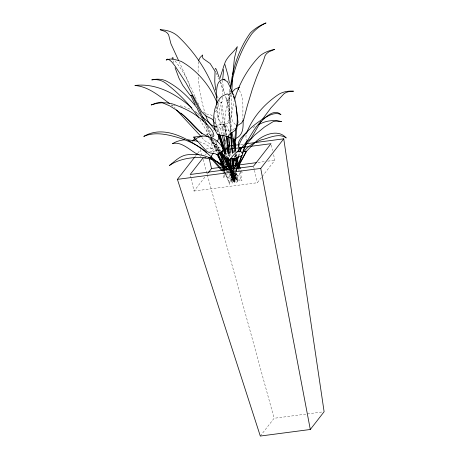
<?xml version="1.0" encoding="UTF-8"?>
<svg xmlns="http://www.w3.org/2000/svg" width="459" height="459" viewBox="0 0 459 459"><rect width="100%" height="100%" fill="white"/><g stroke="black" fill="none" stroke-linecap="round" stroke-linejoin="round"><path stroke-width="0.34" stroke-dasharray="2.29 1.72" d="M211.341 139.788L211.536 143.747L212.752 148.842L215.162 150.305L220.36 151.017M222.73 80.061L223.063 86.837L224.445 93.693M243.15 120.212C242.123 110.722 244.767 98.128 239.082 90.039M226.901 135.216L225.805 126.282A3.397 2.559 73.2 0 1 226.935 123.987C235.318 118.181 229.511 103.2 231.697 94.393M229.747 89.08L229.62 91.875M236.201 169.17C237.091 176.107 232.524 191.42 234.652 173.02M229.276 98.777L229.5 96.7L228.984 111.566L230.711 131.641M229.764 96.384L229.557 114.371L230.82 132.06L226.861 100.148L225.289 96.333M234.692 172.354L234.813 170.346M229.546 115.966L229.592 115.341M222.575 97.21C222.833 100.016 221.508 106.431 219.247 100.452M246.07 135.118L245.938 136.805L246.609 140.689M231.91 171.769L230.946 182.355L231.749 182.527L232.598 173.255M231.979 171.064L232.105 169.652M232.661 172.544L232.92 169.687M229.793 93.934L230.137 90.687M230.022 91.725L230.166 90.371M229.534 115.788L229.586 115.272M198.196 61.793L198.099 72.992M229.999 91.995L230.2 90.733M228.84 97.354L228.157 100.085M211.777 135.962L212.666 132.903M234.492 99.718L232.392 108.754L231.411 116.741L232.438 121.205L235.157 124.337L235.84 125.766M216.384 142.233L216.516 144.31L220.733 150.908M210.291 135.875L210.119 134.957A3.397 0.574 69.3 0 1 209.327 132.312L207.56 125.955M232.581 173.324L229.454 182.659L230.079 182.257L233.665 171.557L234.417 181.517L233.62 169.721M238.387 155.98L239.506 152.646M233.895 170.886L234.342 169.549M238.823 156.175L239.942 152.83M235.96 171.459L231.95 182.894L232.311 183.124L236.075 172.395M236.196 170.788L236.666 169.44M236.31 171.723L237.246 169.038M230.923 94.634C225.421 107.159 222.896 121.933 226.488 135.216M228.467 171.391L229.064 170.117M235.014 157.38L236.798 153.558M229.5 170.335L228.909 171.603L228.387 170.593M236.029 156.358L237.515 153.186M219.712 124.756L222.661 124.24L224.204 124.538C221.284 124.423 217.543 124.378 215.799 127.218M213.682 130.551L213.854 130.23M235.731 170.777L236.396 169.543M235.943 170.989L236.947 169.136M210.176 135.629L210.256 135.267M207.686 134.636C207.124 136.065 206.183 133.299 204.926 133.689M207.227 135.147L207.657 134.585C205.93 131.859 207.979 128.618 206.475 125.8M194.788 157.024L196.091 155.349M197.829 153.117L200.434 149.766L202.327 156.668M205.483 154.815L206.355 153.69M191.139 178.637L194.031 191.047L204.961 176.99M207.147 174.173L208.025 173.049M194.031 191.047L257.356 182.728L261.728 177.105M262.164 176.543L274.849 160.231L273.403 154.023M260.305 436.05L274.115 418.287L322.7 411.907M215.133 111.853C217.514 109.483 218.467 105.972 218.123 102.684M226.976 99.89L226.895 99.976A0.677 0.316 -6.6 0 0 227.641 100.337L227.807 100.291M230.171 174.179L233.843 181.621L234.423 181.265M234.451 181.294L235.031 180.944L231.37 173.565M224.405 135.021L220.561 102.816L221.68 102.632L223.573 114.991L225.753 134.923M233.78 181.121L235.1 181.42M234.543 128.497L233.677 129.111A4.039 3.586 -29.8 0 0 232.059 131.308M201.857 137.442C204.53 141.234 208.661 144.39 213.555 143.415C214.772 143.242 215.432 145.319 216.424 144.097M253.058 127.556L255.554 126.122M215.535 144.505L216.407 144.057M235.031 180.944L233.866 181.609M221.949 134.344L220.618 128.836L222.041 128.342C222.076 124.877 226.35 124.125 227.945 121.692C232.329 113.757 227.102 104.325 225.656 96.103M214.881 126.323L218.8 126.902L220.572 128.692L222.041 128.279L223.395 134.212M220.739 102.787L221.031 102.73M206.08 149.02L220.911 147.075M240.682 144.476L243.505 144.103M209.78 151.722L221.743 150.15M257.958 162.452L264.998 161.528M267.809 161.155L274.849 160.231M221.215 102.787L221.875 102.632L221.542 102.65M228.192 99.999L228.157 100.091A0.677 0.304 -4.9 0 1 227.01 100.263A0.677 0.304 -4.9 0 1 227.412 99.735L227.584 99.706A0.677 0.316 -6.6 0 1 228.037 99.781L232.019 131.056M171.557 105.581L172.854 105.524M234.503 180.708L234.807 180.748A0.74 0.505 -25.7 0 1 235.037 181.173L234.905 181.443A0.648 0.442 -25.7 0 1 234.302 181.753L233.998 181.707A0.74 0.505 -25.7 0 1 233.763 181.282L233.901 181.018A0.74 0.505 -25.7 0 1 234.595 180.651M180.146 105.805L184.667 106.712L191.632 109.93M216.688 106.54C217.182 112.426 216.384 120.608 222.701 123.666A4.039 3.041 73.2 0 1 224.87 126.541L225.794 126.615M175.195 105.696L173.617 105.559M224.887 126.598L225.811 126.759M219.781 151.722L211.731 139.014L210.681 138.79L219.282 152.29M222.46 124.286C227.303 123.591 228.496 129.467 229.431 133.047M199.424 141.722C204.857 143.621 211.421 146.519 213.664 152.124M226.981 174.575L227.423 174.781M195.471 112.076L196.102 112.455M200.967 156.542L199.401 155.463M196.595 112.776L198.575 114.056M236.597 179.48L236.953 179.71L228.462 172.142M230.286 170.438L232.047 171.614M232.633 172.005L239.093 176.319L233.39 172.595M229.873 170.243L232.799 172.2M203.039 111.841C204.794 113.316 206.934 114.543 209.304 114.411A5.129 4.24 83.4 0 1 212.81 116.81L212.838 116.873M171.161 104.795L175.292 108.204M226.339 170.249L227.934 171.666M210.136 138.222L211.731 139.014M195.218 111.164L199.763 116.098M223.481 171.425L224.881 173.043M225.346 173.588L229.54 178.453L228.794 178.855L222.713 171.804M175.057 60.898C181.529 69.102 187.496 78.007 190.33 88.18M198.403 117.395L199.16 118.485M208.615 136.099L207.657 134.585M210.17 138.486L219.121 152.204M231.181 170.702L232.352 172.492M232.736 173.089L237.796 180.846L237.355 181.328L231.502 172.36M209.258 138.262L218.237 152.021M230.332 170.564L231.112 171.758L230.286 169.371M232.994 170.117L234.147 171.918M234.532 172.521L239.512 180.324L238.669 180.714L232.902 171.683M215.604 144.602L219.832 151.223M231.749 169.882L232.518 171.087M232.426 171.695L237.791 180.163L236.861 180.054L232.661 173.416M230.745 170.398L232.277 172.808M199.843 119.518L207.055 131.739L208.902 133.741A4.039 0.683 69.3 0 1 210.153 135.583M227.36 170.541L233.034 180.381L231.984 180.507L228.089 173.766M226.321 170.696L227.739 173.152M215.862 72.706L217.945 76.67M212.385 135.749L207.812 126.673M214.68 140.293L220.395 151.619M212.62 139.203L219.477 152.79M211.186 136.363L204.611 123.322M230.108 171.012L231.055 172.928M218.633 78.11L224.721 93.085M195.167 96.987L196.98 100.814M197.812 102.655L198.695 104.532M241.262 170.409L242.392 172.923L241.302 173.123L239.604 169.365M233.918 178.694L231.944 174.099M232.724 179.349L230.257 173.45M194.92 96.442L179.377 62.194M218.111 97.956L217.13 95.392M210.308 135.405L210.842 136.73M211.106 137.396L217.497 153.346M225.214 172.613L229.678 184.254L224.365 171M211.352 138.526L217.193 153.105M217.686 104.296C219.58 108.439 221.984 115.484 216.418 117.917A5.129 3.695 42.6 0 0 214.996 121.147L219.155 133.753M231.405 170.421L235.031 181.288L233.843 181.322L230.693 171.895M214.043 122.077L217.646 132.846M229.207 170.421L229.816 172.245M214.055 116.529L219.563 133.512M231.462 170.191L231.904 171.551M232.122 172.228L234.985 181.058L233.889 181.552L231.256 173.422M214.548 121.939L218.065 132.777M230.372 170.714L231.032 172.745M205.626 114.733C201.312 101.68 198.776 88.036 198.173 74.301M173.077 60.812L173.645 62.711M220.693 81.713L222.093 87.594L222.655 94.462M203.085 159.428L274.115 418.287M225.914 144.642L226.419 146.731M228.266 154.379L228.605 155.773M231.961 169.681L232.638 172.464M232.805 173.158L234.985 182.2L233.597 182.533L231.101 172.205M226.775 154.31L227.107 155.687M230.602 170.14L230.934 171.517M224.87 126.541L225.954 134.619M271.315 145.061L272.6 150.575M253.666 166.869L254.309 169.629M254.47 170.318L257.356 182.728M190.496 175.877L190.978 177.949M235.329 154.373L235.771 156.467M238.405 169.01L240.895 180.857L241.968 180.559L240.218 172.223M236.431 154.149L237.01 156.932M239.638 169.44L240.074 171.528M230.699 153.513L231.129 156.318M233.161 169.641L234.761 180.157L233.401 180.542L232.334 173.554M229.454 154.672L229.879 157.466M229.357 154.253L229.81 157.776M231.451 170.467L232.633 179.63L231.766 179.618L230.584 170.478M228.496 154.304L228.68 155.71M216.946 107.251C219.132 115.209 217.566 129.742 228.49 130.758A3.397 3.018 -29.8 0 1 230.653 132.358M229.821 135.279L229.942 136.438M223.068 171.546L223.728 177.908L224.824 177.713L224.457 174.185M224.095 170.656L224.388 173.479M235.645 154.488L235.84 156.439L235.679 154.322M234.451 156.008L234.578 157.282M236.471 169.228L236.62 172.068M236.66 172.773L237.148 181.999L236.081 182.148L235.513 171.477M234.681 155.819L234.756 157.248M235.398 169.342L235.473 170.765"/><path stroke-width="0.69" d="M211.347 137.987L211.685 137.184L213.108 136.656L213.928 135.778C213.36 128.979 206.257 124.309 201.782 119.638C194.387 113.327 185.654 108.726 176.543 105.421C168.533 101.789 159.365 102.139 151.195 104.956L156.726 102.959L161.132 102.162L169.905 105.977L176.916 110.389L183.939 115.875L191.019 122.41L201.306 133.03L208.587 137.046M222.753 78.873L223.613 69.498M231.824 91.519L232.65 76.584M243.15 120.212C243.236 127.608 243.345 135.204 235.61 138.515M215.03 71.753L214.76 81.541L215.673 90.073M232.776 74.811L234.4 58.379L237.332 46.64C233.321 52.808 226.465 56.905 224.451 64.312M232.489 165.418L233.132 158.355M233.648 152.709L233.838 150.592M234.291 145.652L235.897 128.004M232.983 168.975L233.958 158.28M234.87 148.297L236.942 126.931L238.169 125.089L241.497 123.098L243.786 119.329L247.292 105.788L252.519 88.633L256.518 77.428L263.386 60.949L265.113 55.608L266.49 53.686L268.831 51.878L274.62 49.394C269.094 50.507 263.558 52.567 259.329 56.411C247.906 68.385 239.386 83.211 234.681 99.081M230.596 152.813L228.134 136.684C228.817 132.64 234.503 132.422 236.064 128.727C238.422 120.505 236.735 111.411 235.656 102.988C234.538 99.712 233.488 87.394 228.829 95.529C228.576 92.362 225.048 94.944 223.51 95.415C218.467 97.905 216.596 103.986 214.898 108.938C213.154 116.947 212.569 127.097 217.268 134.062C219.907 136.604 224.824 133.867 226.786 137.189L229.242 153.272M232.311 92.695L230.407 87.64C232.73 68.253 238.875 48.878 250.333 32.916C254.768 28.573 260.213 25.176 266.008 22.95C260.505 25.463 255.646 29.278 251.744 33.886C240.614 49.968 233.947 69.016 230.602 88.214M234.928 140.133L235.433 138.767M229.615 145.79L230.016 137.333M213.446 153.059L211.341 155.968L211.272 157.207L222.546 170.341M219.677 78.959L224.181 64.96M198.431 60.869L200.216 57.404L202.677 54.971L202.505 57.094L203.125 58.58L210.153 63.543L215.225 71.593M242.318 153.295L246.449 141.481M233.918 169.319L238.164 156.645M239.73 151.981C240.005 151.298 242.381 146.593 239.529 147.66L238.491 146.817C242.524 133.173 254.802 123.551 266.69 116.695C270.988 114.383 276.203 112.208 280.971 114.584C273.667 107.991 264.958 118.083 259.846 122.737C254.079 128.48 250.734 135.979 246.173 142.565C243.763 145.193 240.768 147.614 240.39 151.493M234.566 168.883L236.58 162.859M237.028 161.522L238.6 156.84M236.901 168.769L238.078 165.406M238.548 164.058L241.612 155.314M237.481 168.367L237.951 167.024M238.422 165.682L241.95 155.618M242.65 153.61L246.896 141.711L247.762 140.597L249.007 140.104L251.062 138.314L261.177 121.136M238.726 165.229L246.053 151.671C246.558 150.259 243.729 152.778 244.372 151.126C248.359 145.486 254.877 142.353 261.137 139.915C269.049 138.234 278.487 132.49 286.238 137.981C278.229 128.583 263.288 134.619 255.818 141.67M246.483 133.317C252.358 117.728 263.782 104.663 277.374 95.248C281.998 91.846 287.902 90.733 293.531 91.175L288.286 91.76L285.894 92.58L283.897 93.854L270.965 107.848L262.204 119.575M237.693 151.648L239.277 148.223L239.277 147.052M232.036 163.748L232.931 161.838M233.528 160.564L234.715 158.016M232.174 164.62L234.842 158.9M238.106 151.912L239.948 148.297L244.234 146.668L254.338 135.388L264.487 127.04L273.547 121.405L276.651 121.084L281.545 121.624C273.925 119.478 265.818 120.706 258.887 124.469M195.23 104.686L190.806 95.472M236.712 126.041L238.043 122.358L236.184 107.687M236.729 168.929L238.06 166.462M237.28 168.516L238.284 166.663M238.95 165.429L246.667 151.154L255.336 142.106M214.118 129.771L214.932 128.428M232.26 91.995L234.968 89.109L239.529 87.17M246.334 143.736L283.754 138.819L324.111 411.723L310.301 429.481L260.305 436.05L177.415 179.366L194.352 157.58M196.527 154.792L197.393 153.673M203.297 157.626L190.175 174.5L253.506 166.181L270.994 143.684L250.591 146.364M208.461 172.486L211.519 168.551L226.998 166.519M177.415 179.366L260.741 168.419L283.754 138.819M216.946 141.32C218.84 139.656 219.339 136.633 217.985 134.487M246.89 131.963C243.419 135.738 237.108 140.236 238.542 145.991M227.767 147.844L226.344 148.75M238.955 87.612L238.152 88.696L238.531 89.666M191.799 95.265L190.749 95.719L189.601 94.508L182.722 85.334L178.987 78.196L175.074 67.68M246.104 151.562L246.667 151.154L246.093 151.579M210.492 157.649L211.283 157.23L210.492 157.649L208.311 157.282M241.549 148.05L240.895 148.446L241.514 148.148M227.004 169.928L218.14 154.557C217.962 152.113 222.185 152.801 222.913 150.569L223.131 149.536C220.056 141.068 211.083 135.755 202.23 136.053L193.629 137.121L194.777 138.279M223.768 149.904L222.162 151.436L222.34 153.731M224.83 149.45L225.765 149.083M202.23 136.053L197.548 137.769L192.619 141.246L195.138 137.591L193.681 137.092M226.671 136.931L228.129 136.564M234.073 144.436L233.849 140.167L234.962 139.897M226.694 136.971L228.134 136.684M233.849 140.167L234.974 139.852M229.385 145.962L232.914 145.497M235.031 145.216L238.565 144.751M223.149 149.967L225.26 149.691M226.666 149.508L228.077 149.318M229.483 149.135L233.706 148.584M235.111 148.395L249.185 146.547M232.627 165.779L256.552 162.635M195.465 138.997L206.929 151.499L210.245 152.979L215.248 153.759L216.969 154.603L218.105 154.488M230.527 158.447L233.281 158.315L234.807 158.705L239.041 168.109M206.068 157.724L204.588 157.758M216.998 154.626L218.14 154.557M184.839 139.76C180.536 140.156 176.124 141.383 172.446 143.69C181.38 140.787 190.846 151.212 198.477 154.803M187.897 139.817L197.972 141.297M228.548 158.424L225.811 157.959L222.472 154.413L228.318 157.54L228.536 159.256L227.922 162.486C230.217 158.768 240.252 144.602 242.696 154.844C241.095 157.064 237.383 156.416 235.892 158.464L240.418 168.522M231.979 138.216L229.999 137.826L227.899 136.719M239.179 148.464L239.684 148.607L239.208 148.389M246.322 141.86L246.747 141.992M214.881 126.323C209.505 125.588 207.141 120.407 205.965 115.748M217.314 161.769C205.271 155.211 182.9 156.209 169.434 165.475C175.923 160.466 181.357 154.195 190.56 154.637C200.141 153.203 209.281 157.081 217.365 161.809L229.11 169.652M216.849 161.557L217.365 161.809M246.357 141.745L246.77 141.951M202.069 133.454C194.146 127.883 188.695 119.254 181.03 113.195M216.82 161.539L228.702 169.463M206.217 152.394C206.998 153.174 205.225 151.206 204.909 150.896C196.016 143.971 185.447 139.467 174.609 136.587C164.62 133.879 153.604 132.037 143.793 136.392C164.615 124.114 189.928 139.553 206.435 152.577L226.012 170.037M208.92 137.258L209.241 137.482M201.977 116.511L209.396 123.11L215.351 130.333M169.543 103.539C159.124 95.914 148.349 86.499 134.889 85.483C156.301 82.844 176.279 94.084 191.856 107.922M206.63 152.663L206.28 152.377M233.023 138.721L233.832 140.052M216.969 154.603L225.966 170.082M176.434 109.908L200.881 136.334M210.549 157.701L221.777 170.719M197.536 108.634C188.947 97.182 178.172 86.912 165.269 80.52C160.989 78.845 156.203 78.845 151.768 79.883C157.121 78.931 162.744 80.388 166.766 84.066C178.912 93.487 189.791 104.635 198.403 117.395M173.336 58.465C173.255 56.859 171.218 57.903 172.441 58.924M219.511 152.801L220.676 154.591M226.901 164.138L229.626 168.315M218.627 152.618L223.699 160.392M226.43 164.58L229.552 169.365M221.118 151.51L226.866 160.512M220.601 152.422L227.521 163.261M220.165 152.331L231.279 169.876M219.66 152.893L223.103 158.326M224.629 160.742L230.366 169.796M200.698 113.241L207.124 124.877M200.973 113.098L191.914 95.122M197.496 109.196L203.756 121.629M223.619 161.034L226.298 166.405M178.603 60.536L170.96 43.863L168.562 34.603L166.956 32.721L165.257 31.551L160.128 29.72C167.007 29.881 174.064 32.141 178.941 37.179C196.309 53.892 209.809 74.794 216.935 97.87M230.407 87.64L227.446 81.679L223.504 79.459L225.076 79.264C213.01 79 217.692 97.951 216.723 104.899M216.981 102.564C209.952 85.546 197.376 70.583 181.322 61.454C176.583 60.02 171 57.742 166.21 60.06L167.432 59.085L169.457 59.934L171.66 61.735L175.017 66.01L185.935 82.786L201.633 111.761L205.747 115.978L210.756 118.359A4.315 3.104 42.6 0 1 213.567 120.878L213.819 121.4M217.761 154.012L218.828 156.668M219.362 157.999L224.153 169.956M218.524 156.421L224.101 170.335M219.253 77.284C218.438 76.951 215.782 65.195 215.064 69.269M219.379 134.43L225.96 154.126M227.32 158.2L231.175 169.744M218.094 134.194L224.847 154.39M225.971 157.758L230.022 169.876M220.004 134.871L226.172 153.891M227.498 157.965L230.802 168.155M218.507 134.131L225.099 154.453M226.195 157.839L228.616 165.292M232.518 93.275L232.902 94.497M233.47 96.275L234.027 98.283M223.567 134.906L225.076 141.165M226.591 147.425L228.1 153.685M229.443 159.25L231.795 168.987M222.116 135.032L226.109 151.556M227.773 158.441L229.437 165.32M209.275 158.9L211.519 168.551M224.881 64.432L227.871 74.903L229.431 83.05M230.797 132.771L234.893 152.285M236.064 157.856L236.649 160.644M237.234 163.433L238.255 168.31M235.989 152.067L231.904 132.335M237.01 156.932L239.346 168.051M260.741 168.419L310.301 429.481M235.863 105.949L235.966 106.545M231.451 158.418L233.052 168.941M230.097 158.866L231.697 169.354M227.262 138.039L227.446 139.45M227.63 140.856L227.899 142.973M228.083 144.384L229.265 153.547M229.993 159.187L230.906 166.238M226.138 136.025L228.404 153.604M221.525 156.691L222.994 170.84M222.483 155.136L222.632 156.548M222.776 157.959L224.095 170.656M224.83 139.829L225.162 143.948M230.923 133.483L232.403 153.381M232.77 158.355L233.562 169.01M230.82 133.064L232.3 153.013M232.667 158.005L233.516 169.405M235.117 143.678L235.49 150.776M235.869 157.873L235.943 159.29M236.167 163.547L236.431 168.516M234.905 160.093L235.249 166.497M235.886 158.424L234.71 158.63L235.892 158.464"/></g></svg>
